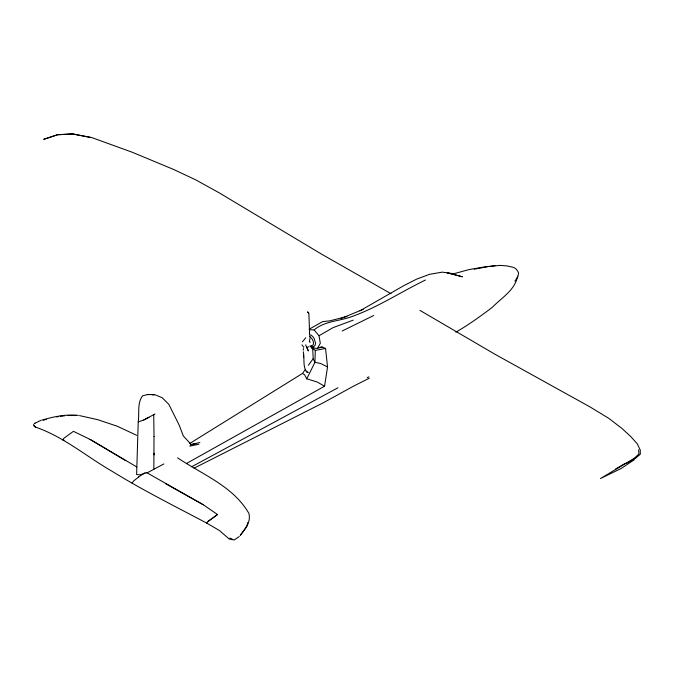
<?xml version="1.0" encoding="UTF-8"?>
<svg xmlns="http://www.w3.org/2000/svg" width="674" height="674" viewBox="0 0 674 674"><rect width="100%" height="100%" fill="white"/><g stroke="black" fill="none" stroke-linecap="round" stroke-linejoin="round"><path stroke-width="1.01" d="M309.998 345.905L311.835 348.02L315.289 350.404L314.927 362.317L306.754 378.839L317.066 381.956L324.565 386.21L327.539 366.968L325.55 348.433L322.138 347.017L320.083 347.22M138.221 421.966C139.535 413.389 136.999 403.229 142.559 395.849L147.766 394.475L154.877 394.711L162.122 397.694L168.803 404.307L179.225 425.235L183.32 435.943L191.163 444.469L199.858 442.548M309.914 338.365L309.585 340.876M303.317 350.135L303.435 348.601M517.539 276.172C515.281 289.955 501.271 298.051 492.214 307.411C480.495 316.249 468.599 324.876 455.843 332.181M303.578 347.321L303.738 346.251M153.84 469.298L154.017 436.533M247.931 522.35L246.819 526.217L240.197 535.535M309.315 341.819L309.45 341.398M313.89 347.818L311.835 348.02L317.387 348.407L320.319 343.302L318.996 335.736L314.109 329.931L309.476 329.738M302.399 341.87L305.718 337.767M514.885 281.176L517.792 276.93L518.601 273.155L517.792 271.26L515.939 268.8L513.512 267.367L506.84 265.901L500.032 265.404L484.741 266.87L469.02 269.583L453.686 273.77L442.22 272.136L429.515 274.326L416.717 279.095L403.869 285.616L359.958 310.781M189.773 443.467L302.466 373.447L305.44 369.352M308.422 365.249L313.191 358.686L312.694 348.172M33.7 424.409L33.776 425.437L35.149 426.979C63.499 436.609 86.567 456.635 112.263 471.396C142.854 490.284 175.038 506.3 206.766 523.134L208.089 521.381L217.534 514.532L203.304 504.759L146.738 472.659M132.053 483.056L133.772 480.857L138.608 477.015M191.163 444.469L189.857 446.112L198.864 444.25M240.525 534.811C245.665 528.989 251.057 521.617 248.9 513.403C233.263 486.24 202.436 474.563 177.574 457.831M305.844 345.931L305.844 344.751M634.15 459.82L621.116 468.523L600.45 478.548L634.15 458.371L638.91 454.04L638.674 449.802M314.109 329.931C324.127 321.49 337.548 321.22 349.536 317.395C376.412 308.271 400.044 292.339 425.42 280.03M615.337 469.214L624.697 463.678L626.972 463.114L635.228 458.472L640.3 454.225L640.275 450.072L637.309 443.863L630.729 436.525L621.748 428.268L608.673 418.268L590.07 406.953L494.463 353.968L419.919 310.369M309.096 329.249L322.703 321.574L329.645 320.875L346.967 316.519M318.996 335.736L333.158 327.606L353.218 320.133M239.287 536.512L234.232 539.975M34.913 423.112L34.273 423.617L41.19 420.18M208.089 521.381L211.24 519.098M212.816 517.961L217.534 514.532M138.591 477.007L145.045 472.685M186.782 463.324L324.565 386.21M163.875 463.939L148.002 472.407L139.973 474.825L136.62 474.563L138.229 421.966L143.764 419.995L155.003 413.996M337.952 387.786L191.694 466.753M369.318 378.224L353.572 386.118L323.495 402.673L194.002 468.219M143.756 419.986L149.038 417.307M373.708 315.499L342.181 331.001M367.178 377.676L368.905 376.85M363.151 309.4L341.095 318.423M317.387 348.407L322.138 347.017M42.108 420.104C53.827 416.54 66.069 414.148 78.361 415.344M43.389 420.18L46.27 419.397M474.252 269.17L487.192 266.803M311.253 346.04L313.3 344.81C314.16 341.693 312.289 338.382 309.72 336.671M307.849 346.933L308.844 346.714M56.641 416.945L58.503 416.549M191.323 444.604L196.328 443.568M315.289 350.404L325.55 348.433M489.181 266.508L495.146 265.623M60.466 416.246L64.611 415.824M67.72 415.504L76.592 415.513M391.063 293.754L321.65 254.199L219.067 192.756L195.78 179.891L173.075 169.225L132.163 152.214L91.942 137.639L72.059 133.848L57.678 134.716L43.861 139.274L57.678 134.716L62.235 134.556M64.215 134.446L73.137 133.949M233.659 539.849L229.202 539.015L219.353 530.463L206.766 523.134M147.328 394.534L149.224 394.635M152.071 394.779L153.967 394.871M634.15 458.371L635.228 458.472M63.988 440.156L62.657 439.937L63.988 438.184L73.424 431.335L90.004 439.347L136.721 466.93M72.059 133.848L90.552 137.445M79.507 415.605L97.73 419.683L117.217 426.221L136.654 435.294M229.75 538.071L232.193 539.09M327.539 366.968L320.521 363.438L314.927 362.317L313.191 358.686M203.304 504.759L165.787 483.78M125.777 460.679L90.004 439.347M302.466 373.447L304.572 374.744L306.754 378.839M34.096 425.783L35.697 427.291M309.695 341.701L310.141 342.274M302.634 346.023L301.944 344.827M306.148 371.719L308.195 372.545C302.062 369.731 304.867 357.65 303.275 351.811M308.793 313.115L307.571 311.826L308.877 313.621L309.593 332.653M303.426 355.215L303.637 357.228M310.006 337.118L309.711 334.253M309.501 332.653L309.551 334.253M153.731 414.704L154.026 436.541M154.093 453.172L154.093 454.942M310.79 345.981A6.748 3.892 59.8 0 0 314.16 346.318L315.196 345.13L315.558 343.234L314.16 338.525A6.748 3.901 60.1 0 0 310.79 334.961M450.999 273.728L447.157 272.751L462.431 276.812L450.999 273.728M308.271 350.8L306.535 346.748L308.271 350.8"/></g></svg>
